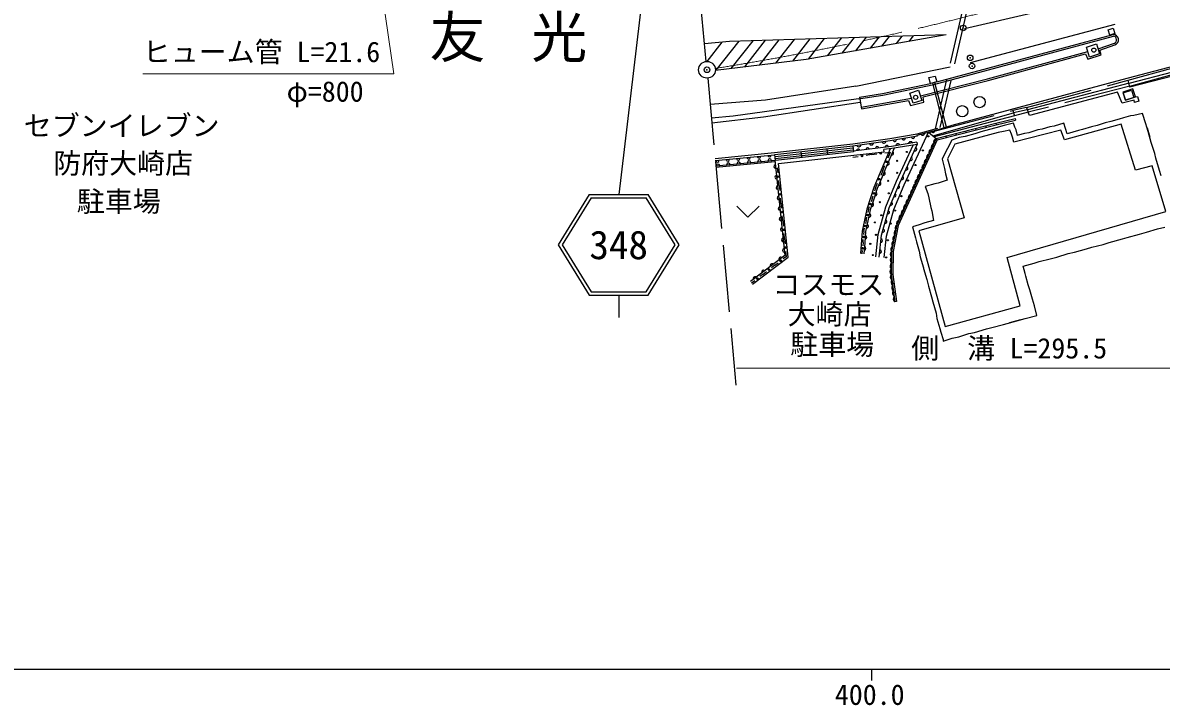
# Model space of a CAD drawing. Units: millimetres, scale not verified. Extents: x 40000 to 680000, y 20000 to 380000.
# Drawn here: x 392118 to 493908, y 201783 to 262858 of the extents above; entities that cross this region are included whole.
import ezdxf
from ezdxf.enums import TextEntityAlignment as Align

# ---------------------------------------------------------------- set-up
doc = ezdxf.new("R2010")
doc.units = ezdxf.units.MM
doc.header["$LTSCALE"] = 1000
doc.header["$PDMODE"] = 32
doc.header["$PDSIZE"] = 500
doc.linetypes.add('CHAIN', pattern=[18.5, 12, -1.5, 3.5, -1.5])
doc.linetypes.add('DASHED', pattern=[7.5, 6, -1.5])
for name, color, linetype, lineweight in [('M-BGD', 7, 'Continuous', 25), ('M-BGD-EXST', 7, 'Continuous', 25), ('M-BMK', 2, 'CHAIN', 13), ('M-BMK-HTXT', 7, 'Continuous', 13), ('M-BMK-SRVR', 3, 'Continuous', 25), ('M-STR-HTXT', 7, 'Continuous', 13), ('M-STR-STRC', 7, 'Continuous', 25), ('M-TTL-BAND', 7, 'Continuous', 25)]:
    doc.layers.add(name, color=color, linetype=linetype, lineweight=lineweight)
doc.layers.add('M-OTRS', color=6, linetype='Continuous')
doc.styles.add('ＭＳ ゴシック', font='')
doc.styles.get('ＭＳ ゴシック').set_extended_font_data('MS Gothic')

msp = doc.modelspace()

# ---------------------------------------------------------------- linework, layer by layer
at = {"layer": 'M-BGD', "linetype": 'DASHED'}
for p, q in [((453223, 259395), (451193, 280559)), ((478040, 272391), (473689, 253361)), ((478435, 272326), (474118, 253478)), ((453363, 257902), (455879, 230436)), ((481854, 255277), (490957, 257724)), ((473455, 257463), (474472, 253495)), ((473649, 257513), (474666, 253545)), ((491100, 257192), (482024, 254850)), ((473165, 253027), (480640, 254995)), ((491165, 254533), (490521, 254358)), ((491457, 254561), (491165, 254533)), ((492247, 254751), (491457, 254561)), ((492535, 253810), (492247, 254751)), ((479128, 253460), (478545, 253304)), ((479863, 253665), (479128, 253460)), ((480235, 253753), (479863, 253665)), ((480698, 253870), (480235, 253753)), ((480816, 253507), (480698, 253870)), ((480924, 253276), (480816, 253507)), ((483939, 253554), (483274, 253338)), ((484321, 253612), (483939, 253554)), ((485207, 253864), (484321, 253612)), ((485510, 252930), (485207, 253864)), ((487684, 253536), (486858, 253301)), ((488177, 253663), (487684, 253536)), ((488901, 253898), (488177, 253663)), ((489394, 254025), (488901, 253898)), ((490159, 254240), (489394, 254025)), ((490521, 254358), (490159, 254240)), ((492888, 252623), (492535, 253810)), ((475839, 252592), (475179, 252361)), ((476381, 252668), (475839, 252592)), ((477236, 252908), (476381, 252668)), ((477780, 253089), (477236, 252908)), ((478545, 253304), (477780, 253089)), ((481051, 252783), (480924, 253276)), ((481112, 252802), (481051, 252783)), ((481695, 252959), (481112, 252802)), ((482077, 253016), (481695, 252959)), ((482862, 253271), (482077, 253016)), ((483274, 253338), (482862, 253271)), ((486517, 253223), (485510, 252930)), ((486858, 253301), (486517, 253223)), ((493015, 252130), (492653, 253448)), ((492653, 253448), (492888, 252623)), ((474787, 251615), (474583, 251215)), ((475179, 252361), (474787, 251615)), ((493329, 251163), (493015, 252130)), ((474583, 251215), (474313, 250660)), ((474313, 250660), (474533, 249830)), ((493436, 250731), (493329, 251163)), ((493759, 249634), (493436, 250731)), ((474533, 249830), (474629, 249328)), ((493916, 249151), (493759, 249634)), ((473679, 248451), (472795, 248201)), ((473960, 248509), (473679, 248451)), ((474780, 248759), (473960, 248509)), ((474629, 249328), (474780, 248759)), ((472795, 248201), (473029, 247572)), ((473029, 247572), (473117, 247200)), ((473117, 247200), (473294, 246328)), ((473294, 246328), (473399, 246023)), ((473399, 246023), (473558, 245174)), ((472265, 244787), (471663, 244591)), ((471663, 244591), (471945, 243615)), ((472779, 244954), (472265, 244787)), ((473558, 245174), (472779, 244954)), ((492582, 244110), (493589, 244404)), ((493589, 244404), (494232, 244580)), ((471945, 243615), (472032, 243244)), ((489242, 243192), (490439, 243515)), ((490439, 243515), (490862, 243652)), ((490862, 243652), (491968, 243945)), ((491968, 243945), (492582, 244110)), ((472032, 243244), (472267, 242418)), ((472267, 242418), (472364, 241915)), ((485589, 242206), (486153, 242322)), ((486153, 242322), (487220, 242635)), ((487220, 242635), (487712, 242762)), ((487712, 242762), (488728, 243021)), ((488728, 243021), (489242, 243192)), ((472364, 241915), (472648, 240939)), ((481565, 241082), (482561, 241355)), ((482561, 241355), (482984, 241493)), ((482984, 241493), (483970, 241746)), ((483970, 241746), (484564, 241869)), ((484564, 241869), (485589, 242206)), ((472648, 240939), (472667, 240878)), ((472667, 240878), (472961, 239872)), ((481731, 240418), (481565, 241082)), ((481809, 240176), (481731, 240418)), ((472961, 239872), (473087, 239279)), ((473087, 239279), (473361, 238333)), ((482024, 239411), (481809, 240176)), ((482171, 238959), (482024, 239411)), ((473361, 238333), (473478, 237870)), ((482406, 238133), (482171, 238959)), ((473478, 237870), (473771, 236863)), ((482572, 237520), (482406, 238133)), ((482781, 236670), (482572, 237520)), ((473771, 236863), (473858, 236391)), ((473858, 236391), (474113, 235505)), ((479808, 235854), (481338, 236284)), ((480331, 235990), (481740, 236381)), ((481338, 236284), (480331, 235990)), ((481740, 236381), (482781, 236670)), ((474113, 235505), (474190, 235164)), ((474190, 235164), (474406, 234499)), ((476699, 235044), (477202, 235141)), ((477202, 235141), (478299, 235464)), ((478299, 235464), (478762, 235581)), ((478762, 235581), (479808, 235854)), ((474406, 234499), (474415, 234369)), ((474415, 234369), (475230, 234634)), ((475230, 234634), (475824, 234760)), ((475824, 234760), (476699, 235044))]:
    msp.add_line(p, q, dxfattribs=at)
at = {"layer": 'M-BGD'}
for p, q in [((476855, 259309), (489802, 262737)), ((485168, 260615), (489614, 261812)), ((485207, 260470), (489653, 261667)), ((489160, 262224), (489618, 262373)), ((489313, 261753), (489160, 262224)), ((489771, 261902), (489313, 261753)), ((489618, 262373), (489771, 261902)), ((478415, 258779), (485168, 260615)), ((487214, 260675), (488111, 260966)), ((487505, 259778), (487214, 260675)), ((488111, 260966), (488403, 260069)), ((488258, 260514), (489725, 261023)), ((488410, 260407), (489774, 260881)), ((490407, 257792), (503818, 261315)), ((478387, 257840), (487342, 260280)), ((478425, 257695), (487151, 260073)), ((478454, 258634), (485207, 260470)), ((487151, 260073), (487345, 259596)), ((487345, 259596), (488552, 259974)), ((488403, 260069), (487505, 259778)), ((488552, 259974), (488410, 260407)), ((466604, 257196), (475025, 258915)), ((473580, 257333), (478454, 258634)), ((473838, 257557), (478415, 258779)), ((490956, 257723), (494857, 258788)), ((472371, 256325), (478387, 257840)), ((472611, 256222), (478425, 257695)), ((473131, 257960), (473686, 258085)), ((473265, 257420), (473131, 257960)), ((473838, 257557), (473265, 257420)), ((473686, 258085), (473838, 257557)), ((475213, 253690), (490407, 257792)), ((491109, 257105), (490952, 257722)), ((491028, 257456), (494938, 258466)), ((491101, 257193), (495002, 258257)), ((495031, 258110), (491109, 257105)), ((466604, 257196), (458516, 255937)), ((466918, 256209), (468994, 256519)), ((468994, 256519), (473265, 257420)), ((469020, 256372), (473580, 257333)), ((471426, 256566), (472210, 256821)), ((471724, 255649), (471426, 256566)), ((472210, 256821), (472508, 255904)), ((491028, 257456), (481944, 255077)), ((490005, 256660), (482129, 254552)), ((490401, 255654), (490005, 256660)), ((491382, 256948), (490477, 256654)), ((490477, 256654), (490714, 255926)), ((490497, 256594), (491238, 256835)), ((490714, 255926), (490497, 256594)), ((491238, 256835), (491455, 256167)), ((491619, 256221), (491382, 256948)), ((458516, 255937), (453579, 255546)), ((466836, 256045), (455637, 254498)), ((467004, 255712), (458347, 254413)), ((466836, 256045), (469020, 256372)), ((466918, 256209), (467099, 255165)), ((467073, 255317), (471572, 256116)), ((467099, 255165), (471319, 255898)), ((471319, 255898), (471497, 255456)), ((471497, 255456), (472677, 255764)), ((472508, 255904), (471724, 255649)), ((472677, 255764), (472611, 256222)), ((491477, 255922), (490401, 255654)), ((490714, 255926), (491619, 256221)), ((491455, 256167), (490714, 255926)), ((491531, 255720), (491477, 255922)), ((491908, 255843), (491531, 255720)), ((491619, 256221), (491787, 256268)), ((491787, 256268), (491908, 255843)), ((455637, 254498), (453690, 254326)), ((473497, 252736), (480686, 254786)), ((480793, 254539), (473602, 252644)), ((481854, 255277), (480640, 254995)), ((480640, 254995), (480793, 254539)), ((481931, 255074), (480686, 254786)), ((482017, 254848), (480794, 254535)), ((481854, 255277), (482050, 254761)), ((482129, 254552), (482050, 254760)), ((458347, 254413), (453732, 253873)), ((473770, 252497), (479117, 253862)), ((473877, 252370), (479154, 253717)), ((473977, 253316), (475213, 253690)), ((478263, 253489), (478226, 253634)), ((479117, 253862), (480838, 254298)), ((479117, 253862), (479154, 253717)), ((479154, 253717), (480875, 254153)), ((480838, 254298), (480875, 254153)), ((490311, 253772), (485255, 252380)), ((491615, 249656), (490311, 253772)), ((472075, 252922), (473946, 253431)), ((472094, 252803), (473977, 253316)), ((472108, 252725), (472094, 252803)), ((473106, 253078), (473770, 252497)), ((473877, 252370), (473770, 252497)), ((474698, 252579), (474661, 252725)), ((479336, 253027), (475468, 251987)), ((475590, 252807), (475553, 252952)), ((476481, 253034), (476444, 253180)), ((477372, 253262), (477335, 253407)), ((479809, 253113), (479336, 253027)), ((480381, 253252), (479809, 253113)), ((480520, 252877), (480381, 253252)), ((480608, 252606), (480520, 252877)), ((480735, 252167), (480608, 252606)), ((484935, 253260), (480735, 252167)), ((485255, 252380), (484935, 253260)), ((459322, 251242), (466325, 252032)), ((459356, 251082), (466320, 251858)), ((459377, 250897), (466340, 251674)), ((459397, 250713), (466361, 251489)), ((463999, 251599), (464060, 251046)), ((466320, 251858), (466382, 251304)), ((469822, 251593), (469099, 251501)), ((469124, 251308), (469099, 251501)), ((470019, 251627), (469641, 250725)), ((472095, 251959), (469822, 251593)), ((472063, 252157), (472095, 251959)), ((473516, 251576), (473379, 251638)), ((475468, 251987), (474805, 250687)), ((454021, 250716), (459322, 251242)), ((454039, 250517), (459360, 251045)), ((454082, 250048), (459413, 250574)), ((454093, 249928), (459371, 250450)), ((459418, 250528), (459356, 251082)), ((459359, 250569), (460246, 242017)), ((466382, 251304), (459418, 250528)), ((459693, 250257), (469124, 251308)), ((461677, 251341), (461739, 250787)), ((466325, 250836), (466802, 250899)), ((467994, 251056), (467517, 250993)), ((467994, 251056), (468471, 251119)), ((469187, 251214), (469712, 251283)), ((469641, 250725), (469262, 249822)), ((469491, 250755), (469712, 251283)), ((473125, 250717), (472989, 250779)), ((474805, 250687), (476286, 245409)), ((459581, 249883), (459628, 249430)), ((469021, 249636), (468834, 249189)), ((469262, 249822), (468884, 248920)), ((469021, 249636), (469209, 250084)), ((472735, 249858), (472598, 249920)), ((493110, 250039), (491615, 249656)), ((494334, 245964), (493110, 250039)), ((459746, 248296), (459699, 248750)), ((468364, 248070), (468552, 248517)), ((468884, 248920), (468505, 248018)), ((472344, 248999), (472207, 249061)), ((459746, 248296), (459793, 247843)), ((468054, 247108), (468143, 247383)), ((468505, 248018), (468197, 247063)), ((468364, 248070), (468276, 247795)), ((471953, 248140), (471817, 248202)), ((459910, 246710), (459863, 247163)), ((459910, 246710), (459957, 246256)), ((467743, 246147), (467832, 246422)), ((468197, 247063), (467889, 246108)), ((468054, 247108), (467965, 246834)), ((471172, 246422), (471035, 246484)), ((471563, 247281), (471426, 247343)), ((460075, 245123), (460028, 245576)), ((467534, 245166), (467594, 245446)), ((467889, 246108), (467681, 245136)), ((467743, 246147), (467684, 245867)), ((470781, 245563), (470645, 245625)), ((476286, 245409), (472248, 244228)), ((480130, 241851), (494334, 245964)), ((460075, 245123), (460122, 244669)), ((467324, 244185), (467384, 244465)), ((467681, 245136), (467473, 244163)), ((467534, 245166), (467474, 244886)), ((470391, 244704), (470254, 244766)), ((460239, 243536), (460192, 243989)), ((460239, 243536), (460286, 243082)), ((467246, 243184), (467269, 243470)), ((467324, 244185), (467302, 243899)), ((467473, 244163), (467396, 243168)), ((470247, 243946), (470100, 243974)), ((472248, 244228), (474596, 235682)), ((460404, 241949), (460357, 242402)), ((467169, 242184), (467191, 242470)), ((467246, 243184), (467224, 242898)), ((467396, 243168), (467319, 242172)), ((469938, 242362), (469791, 242391)), ((470093, 243154), (469945, 243183)), ((460246, 242017), (457189, 239692)), ((459363, 241157), (459660, 241383)), ((460404, 241949), (460106, 241723)), ((469919, 241358), (469769, 241361)), ((481282, 237535), (480130, 241851)), ((458322, 240365), (458024, 240138)), ((458322, 240365), (458619, 240591)), ((459363, 241157), (459065, 240930)), ((469897, 240328), (469747, 240331)), ((457280, 239572), (457578, 239799)), ((470008, 239534), (469860, 239514)), ((470121, 238717), (469973, 238696)), ((470234, 237900), (470086, 237879)), ((474596, 235682), (481282, 237535))]:
    msp.add_line(p, q, dxfattribs=at)
for points in [[(466323, 251830), (469681, 252308), (472108, 252725)], [(466325, 252032), (469650, 252505), (472075, 252922)], [(469143, 241844), (469337, 243757), (470000, 246148), (470935, 248365), (473106, 253078)], [(473770, 252497), (470254, 244766), (469791, 242391), (469747, 240331), (470086, 237879)], [(472063, 252157), (469794, 251791), (466376, 251356)], [(469671, 251573), (468224, 248122), (467598, 246186), (467175, 244206), (467019, 242195)], [(468396, 241920), (468597, 243896), (469290, 246395), (470249, 248668), (471738, 251902)], [(468695, 241890), (468893, 243840), (469574, 246297), (470523, 248547), (472095, 251959)], [(473877, 252370), (470398, 244720), (469941, 242375), (469897, 240340), (470234, 237900)], [(457371, 239453), (460562, 241881), (459693, 250257)]]:
    msp.add_lwpolyline(points, dxfattribs=at)
for centre, radius in [((487882, 260409), 187), ((471949, 256180), 187), ((477664, 255753), 500), ((476116, 254939), 500), ((473087, 252690), 50), ((472592, 251437), 50), ((467160, 250946), 75), ((467160, 250946), 49.5), ((467160, 250946), 24.5), ((468829, 251166), 75), ((468829, 251166), 49.5), ((468829, 251166), 24.5), ((469350, 250419), 75), ((469350, 250419), 49.5), ((469350, 250419), 24.5), ((470306, 250500), 50), ((471154, 251297), 50), ((470291, 249432), 50), ((471942, 250127), 50), ((459663, 249090), 75), ((459663, 249090), 49.5), ((459663, 249090), 24.5), ((468693, 248853), 75), ((468693, 248853), 49.5), ((468693, 248853), 24.5), ((469495, 248712), 50), ((471272, 248740), 50), ((459828, 247503), 75), ((459828, 247503), 49.5), ((459828, 247503), 24.5), ((468209, 247589), 75), ((468209, 247589), 49.5), ((468209, 247589), 24.5), ((469547, 247597), 50), ((470671, 247337), 50), ((467899, 246628), 75), ((467899, 246628), 49.5), ((467899, 246628), 24.5), ((468741, 246804), 50), ((459993, 245916), 75), ((459993, 245916), 49.5), ((459993, 245916), 24.5), ((467639, 245656), 75), ((467639, 245656), 49.5), ((467639, 245656), 24.5), ((468880, 245632), 50), ((470110, 246049), 50), ((460157, 244329), 75), ((460157, 244329), 49.5), ((460157, 244329), 24.5), ((467429, 244675), 75), ((467429, 244675), 49.5), ((467429, 244675), 24.5), ((468307, 244992), 50), ((469740, 244888), 50), ((467285, 243685), 75), ((467285, 243685), 49.5), ((467285, 243685), 24.5), ((468400, 243882), 50), ((469460, 243389), 50), ((460322, 242742), 75), ((460322, 242742), 49.5), ((460322, 242742), 24.5), ((467208, 242684), 75), ((467208, 242684), 49.5), ((467208, 242684), 24.5), ((467897, 243076), 50), ((459883, 241553), 75), ((459883, 241553), 49.5), ((459883, 241553), 24.5), ((468121, 242068), 50), ((469318, 241864), 50), ((458842, 240761), 75), ((458842, 240761), 49.5), ((458842, 240761), 24.5), ((457801, 239968), 75), ((457801, 239968), 49.5), ((457801, 239968), 24.5)]:
    msp.add_circle(centre, radius, dxfattribs=at)
for centre, radius, start, end in [((489612, 261332), 479, 289.67099, 89.77377), ((489583, 261333), 341, 294.58474, 78.0537), ((470896, 252504), 137, 184.48258, 15.02235), ((471705, 252643), 137, 184.47989, 15.02583), ((472584, 252947), 160, 198.95645, 11.49213), ((473511, 253200), 160, 198.95732, 11.49126), ((473905, 252161), 362, 111.90644, 199.17975), ((466802, 251417), 144, 4.73647, 189.76037), ((466877, 251952), 193, 201.05433, 355.14536), ((467657, 251525), 144, 4.7353, 189.76154), ((467996, 252112), 193, 201.05258, 355.1471), ((468511, 251634), 144, 4.73467, 189.76218), ((469115, 252271), 193, 201.05433, 355.14536), ((469366, 251743), 144, 4.7353, 189.76154), ((470087, 252365), 137, 184.48165, 15.02406), ((470369, 251835), 197, 23.04243, 175.28962), ((471503, 252019), 197, 23.04252, 175.29092), ((471893, 251536), 157, 247.71498, 62.82732), ((473492, 251252), 362, 111.90686, 199.17933), ((473698, 251707), 362, 111.90644, 199.17975), ((454235, 250542), 156, 187.73511, 3.59813), ((455163, 250634), 156, 187.73541, 3.59727), ((456092, 250726), 156, 187.73452, 3.59871), ((457020, 250818), 156, 187.73511, 3.59813), ((457050, 250336), 155, 7.42753, 183.85667), ((457949, 250910), 156, 187.73452, 3.59871), ((457974, 250427), 155, 7.42513, 183.85907), ((458877, 251002), 156, 187.73329, 3.59995), ((458898, 250519), 155, 7.42784, 183.85579), ((469439, 250279), 164, 252.03342, 62.45888), ((469817, 251181), 164, 252.03506, 62.45897), ((471500, 250683), 157, 247.71247, 62.82764), ((473078, 250342), 362, 111.90765, 199.17766), ((473285, 250797), 362, 111.90686, 199.17933), ((454278, 250062), 155, 7.42784, 183.85579), ((455202, 250154), 155, 7.42513, 183.85907), ((456126, 250245), 155, 7.42513, 183.85907), ((459427, 249982), 157, 98.53306, 273.313), ((469060, 249377), 164, 252.03506, 62.45897), ((471107, 249829), 157, 247.71205, 62.82806), ((472664, 249433), 362, 111.90837, 199.17782), ((472871, 249888), 362, 111.90837, 199.17782), ((459524, 249045), 157, 98.53482, 273.31353), ((468682, 248474), 164, 252.03506, 62.45897), ((470714, 248976), 157, 247.71498, 62.82732), ((472044, 248069), 362, 111.90909, 199.17734), ((472251, 248523), 362, 111.90879, 199.1774), ((472457, 248978), 362, 111.90879, 199.1774), ((459621, 248108), 157, 98.53277, 273.31385), ((468334, 247546), 168, 258.31599, 65.88431), ((470061, 247417), 136, 241.39372, 72.85956), ((470378, 248167), 136, 241.39549, 72.85986), ((471630, 247159), 362, 111.90837, 199.17782), ((471837, 247614), 362, 111.90837, 199.17782), ((459718, 247171), 157, 98.53482, 273.31353), ((459816, 246234), 157, 98.53365, 273.31241), ((468025, 246591), 168, 258.31581, 65.88619), ((469745, 246666), 136, 241.39549, 72.85986), ((471216, 246250), 362, 111.90879, 199.1774), ((471423, 246704), 362, 111.90879, 199.1774), ((459913, 245297), 157, 98.53277, 273.31385), ((467768, 245625), 167, 263.64028, 72.22451), ((469468, 245885), 142, 251.21483, 77.8087), ((470803, 245340), 362, 111.90716, 199.17927), ((471010, 245795), 362, 111.90686, 199.17933), ((460010, 244360), 157, 98.53482, 273.31353), ((467560, 244653), 167, 263.63942, 72.22537), ((469015, 244247), 142, 251.21673, 77.80881), ((469242, 245066), 142, 251.21483, 77.8087), ((470446, 244482), 343, 124.07233, 213.86971), ((470596, 244885), 362, 111.90644, 199.17975), ((460107, 243423), 157, 98.53277, 273.31385), ((467417, 243667), 167, 271.51411, 79.63247), ((468830, 243354), 164, 269.07717, 79.3014), ((470168, 243057), 343, 124.07233, 213.86971), ((470261, 243532), 343, 124.07274, 213.86811), ((470354, 244007), 343, 124.07191, 213.87015), ((460205, 242487), 157, 98.53365, 273.31241), ((467340, 242671), 167, 271.51134, 79.63377), ((468731, 242379), 164, 269.07547, 79.30136), ((470067, 242127), 382, 136.32009, 221.21582), ((470076, 242582), 343, 124.07233, 213.86971), ((459106, 241137), 160, 40.9723, 213.55997), ((459870, 241718), 160, 40.97168, 213.56196), ((470045, 241097), 382, 136.32162, 221.21429), ((470056, 241612), 382, 136.32129, 221.21571), ((458342, 240556), 160, 40.97312, 213.56051), ((470034, 240583), 382, 136.32173, 221.21506), ((470035, 240121), 356, 143.87665, 231.86869), ((457578, 239974), 160, 40.97168, 213.56196), ((470102, 239631), 356, 143.87842, 231.8684), ((470170, 239140), 356, 143.87852, 231.86682), ((470238, 238650), 356, 143.87826, 231.86816), ((470306, 238159), 356, 143.87826, 231.86816)]:
    msp.add_arc(centre, radius, start, end, dxfattribs=at)
for p in [(476203, 262396), (476824, 259717), (476994, 258987)]:
    msp.add_point(p, dxfattribs=at)
at = {"layer": 'M-BGD-EXST'}
for p, q in [((455959, 246448), (456959, 245448)), ((456959, 245448), (457959, 246448))]:
    msp.add_line(p, q, dxfattribs=at)
at = {"layer": 'M-BMK'}
msp.add_arc((413450, 511876), 256343, 279.10964, 292.30396, dxfattribs=at)
at = {"layer": 'M-BMK-SRVR'}
msp.add_circle((453294, 258649), 750, dxfattribs=at)
at = {"layer": 'M-OTRS'}
msp.add_point((453294, 258649), dxfattribs=at)
at = {"layer": 'M-STR-HTXT'}
for p, q in [((420473, 291169), (425297, 258291)), ((425297, 258291), (402862, 258291)), ((507239, 231962), (455935, 231962))]:
    msp.add_line(p, q, dxfattribs=at)
at = {"layer": 'M-STR-STRC'}
for p, q in [((452307, 305323), (445399, 247485)), ((476304, 262357), (482235, 263713)), ((474687, 261779), (455299, 261187)), ((474687, 261779), (462157, 259578)), ((469582, 261623), (468904, 260763)), ((470727, 261658), (470202, 260991)), ((471727, 261689), (471334, 261190)), ((455299, 261187), (453073, 260960)), ((454626, 261118), (453270, 259398)), ((456140, 261212), (454080, 258600)), ((457394, 261251), (455434, 258764)), ((458506, 261285), (456634, 258910)), ((459732, 261322), (457956, 259070)), ((459732, 261322), (458348, 259566)), ((461094, 261364), (459426, 259247)), ((462493, 261407), (460935, 259430)), ((463778, 261446), (462330, 259608)), ((465279, 261492), (464030, 259907)), ((466449, 261527), (465355, 260140)), ((467515, 261560), (466562, 260352)), ((468683, 261596), (467886, 260584)), ((462157, 259578), (454043, 258596)), ((442763, 247485), (439999, 242985)), ((442763, 247485), (448036, 247485)), ((450799, 242985), (448036, 247485)), ((442931, 247185), (440352, 242985)), ((442931, 247185), (447868, 247185)), ((450447, 242985), (447868, 247185)), ((439999, 242985), (442763, 238485)), ((440352, 242985), (442931, 238785)), ((447868, 238785), (450447, 242985)), ((448036, 238485), (450799, 242985)), ((442763, 238485), (448036, 238485)), ((442931, 238785), (447868, 238785)), ((445399, 238485), (445399, 236485))]:
    msp.add_line(p, q, dxfattribs=at)
at = {"layer": 'M-TTL-BAND'}
for p, q in [((40000, 205000), (579000, 205000)), ((468000, 205000), (468000, 204000))]:
    msp.add_line(p, q, dxfattribs=at)

# ---------------------------------------------------------------- texts
at = {"layer": 'M-BMK-HTXT', "style": 'ＭＳ ゴシック'}
for s, p in [('セブンイレブン', (400955, 253642)), ('防府大崎店', (401091, 250284)), ('駐車場', (400700, 246868)), ('コスモス', (464146, 239433)), ('大崎店', (464253, 236788)), ('駐車場', (464492, 234069))]:
    msp.add_text(s, height=1833, dxfattribs=at).set_placement(p, align=Align.MIDDLE_CENTER)
at = {"layer": 'M-BMK-HTXT', "insert": (428487, 259342), "char_height": 3666, "attachment_point": 7, "style": 'ＭＳ ゴシック'}
msp.add_mtext('\\T1.82;友光', dxfattribs=at)
at = {"layer": 'M-STR-HTXT', "style": 'ＭＳ ゴシック'}
for s, p in [('ヒューム管 L=21.6', (402847, 258787)), ('φ=800', (415709, 255242)), ('側\u3000溝', (471553, 232263)), ('L=295.5', (480343, 232263))]:
    msp.add_text(s, height=1833, dxfattribs=at).set_placement(p, align=Align.BOTTOM_LEFT)
at = {"layer": 'M-STR-STRC', "style": 'ＭＳ ゴシック'}
msp.add_text('348', height=2566, dxfattribs=at).set_placement((445399, 242985), align=Align.MIDDLE_CENTER)
at = {"layer": 'M-TTL-BAND', "style": 'ＭＳ ゴシック'}
msp.add_text('400.0', height=1833, dxfattribs=at).set_placement((467844, 201263), align=Align.BOTTOM_CENTER)

doc.saveas('drawing.dxf')
